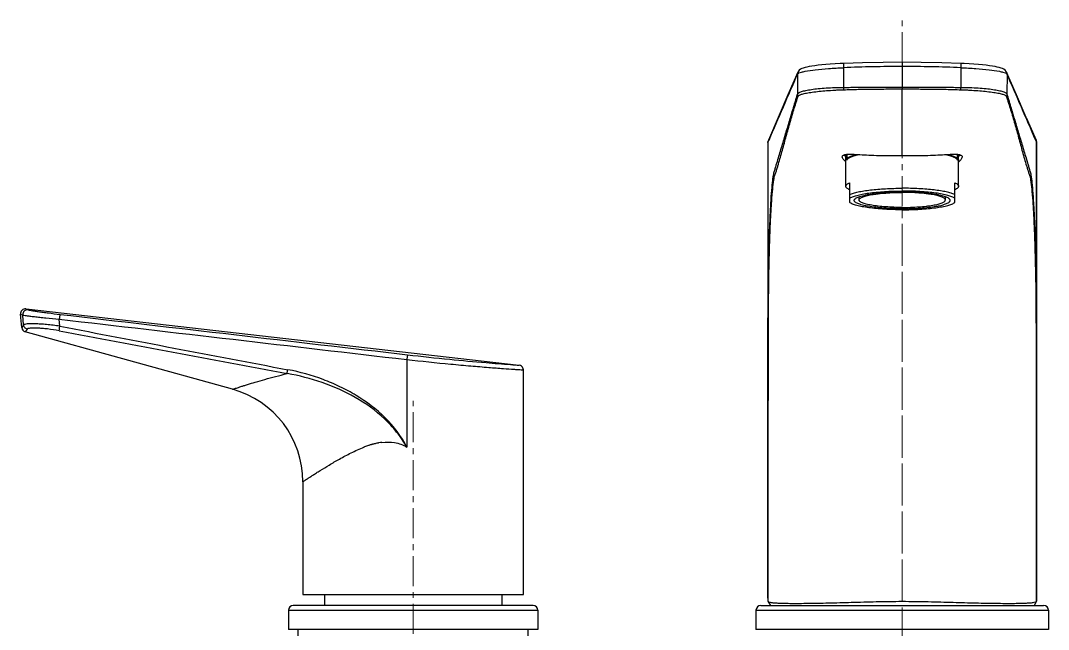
# Model space of a CAD drawing. Extents: x 0 to 1693, y 0 to 1240.
# Drawn here: x 330.3 to 544.7, y 544.9 to 671.9 of the extents above; entities that cross this region are included whole.
import ezdxf

# ---------------------------------------------------------------- set-up
doc = ezdxf.new("R2010")
doc.units = 0
doc.header["$LTSCALE"] = 10
doc.header["$MEASUREMENT"] = 0
doc.linetypes.add('CENTER', pattern=[2, 1.25, -0.25, 0.25, -0.25])
doc.linetypes.add('CENTER2', pattern=[28.575000000000003, 19.05, -3.175, 3.175, -3.175])
doc.layers.add('Cneter', color=1, linetype='CENTER2', lineweight=13)
doc.layers.add('DEF_LAYER_ASSEM_MEMBER', color=7, linetype='CONTINUOUS')

msp = doc.modelspace()

# ---------------------------------------------------------------- linework, layer by layer
at = {"layer": 'Cneter', "linetype": 'CENTER', "lineweight": 5, "ltscale": 0.5}
for p, q in [((514.1851284277791, 533.1921929651187), (514.1851284277791, 671.8904255232186)), ((514.1852783294789, 550.7269262774187), (514.1849949541793, 632.4152283426187)), ((412.1851284277791, 373.9214952907186), (412.1851284277791, 592.5609636894187))]:
    msp.add_line(p, q, dxfattribs=at)
at = {"layer": 'DEF_LAYER_ASSEM_MEMBER', "color": 7, "linetype": 'Continuous'}
for p, q in [((501.9893839909791, 662.9629628816186), (501.9892505982789, 662.9629591972187)), ((526.3808754870788, 662.9627997304186), (526.381008873379, 662.9627932042185)), ((492.407521174079, 661.1322754303186), (490.3628291373791, 656.4106278971186)), ((538.0060913977791, 656.4137172194187), (535.9624775766788, 661.1328672681186)), ((540.0629479621789, 651.6533143906186), (538.0060913977791, 656.4137172194187)), ((540.0629479621789, 651.6533143906186), (542.1050630251789, 646.9164514745186)), ((486.1980359289792, 646.7158957204186), (486.162116578879, 646.4198101228186)), ((486.162153770679, 646.4197151763186), (486.162153770679, 550.8023006204187)), ((486.2652210064791, 646.9165140643186), (486.1980359289792, 646.7158957204186)), ((542.1701652275792, 646.7241645945186), (542.1050630251789, 646.9164514745186)), ((542.2081395695791, 646.4198295195185), (542.1701652275792, 646.7241645945186)), ((542.208103084879, 550.8023006204187), (542.208103084879, 646.4197153947187)), ((502.4351284277791, 637.3231927337187), (502.4351284277791, 643.9511386935186)), ((525.9351284277791, 637.3231927337187), (525.9351284277791, 643.9560322555187)), ((503.2351284277793, 633.9206360428186), (503.2351284277793, 638.0631866548187)), ((525.1351284277789, 633.9206360428186), (525.1351284277789, 638.0631866548187)), ((505.1851284277791, 634.4672502500187), (505.1851284277791, 635.1196377163186)), ((523.1851284277791, 634.4672502500187), (523.1851284277791, 635.1196377163186)), ((331.461583593979, 611.7140260044187), (434.2983316414791, 599.9972585598186)), ((330.5461477710789, 607.8344345443186), (330.3028858629791, 610.6149308775186)), ((374.5298959492791, 594.9623444039187), (331.2751040930789, 606.9579598339186)), ((435.1851284277791, 552.1609045210187), (435.1851284277791, 599.0036867041186)), ((389.1851284277791, 575.6897353398186), (389.1851284277791, 552.1609045210187)), ((389.1851284277791, 552.1609045210187), (435.1851284277791, 552.1609045210187)), ((393.6851284277791, 552.1609045210187), (393.6851284277791, 549.8609045210186)), ((430.6851284277791, 552.1609045210187), (430.6851284277791, 549.8609045210186)), ((386.1851284277791, 548.8609045210186), (386.1851284277791, 544.8609045210186)), ((437.1851284277791, 549.8609045210186), (387.1851284277791, 549.8609045210186)), ((438.1851284277791, 548.8609045210186), (438.1851284277791, 544.8609045210186)), ((483.6851284277791, 548.8609045210186), (483.6851284277791, 544.8609045210186)), ((484.6851284277791, 549.8609045210186), (543.6851284277791, 549.8609045210186)), ((486.1636543721791, 550.7997145735186), (486.1847213608789, 550.7276349853187)), ((486.1847213608789, 550.7276349853187), (486.6851284277791, 549.8609045210186)), ((542.1854662705791, 550.7275150858186), (541.6851284277791, 549.8609045210186)), ((542.185535503379, 550.7276350005186), (542.2066016832791, 550.7997131947186)), ((544.6851284277791, 548.8609045210186), (544.6851284277791, 544.8609045210186)), ((438.1851284277791, 544.8609045210186), (386.1851284277791, 544.8609045210186)), ((388.1851284277791, 543.3609045210186), (388.1851284277791, 544.8609045210186)), ((436.1851284277791, 543.3609045210186), (436.1851284277791, 544.8609045210186)), ((544.6851284277791, 544.8609045210186), (483.6851284277791, 544.8609045210186))]:
    msp.add_line(p, q, dxfattribs=at)
at = {"layer": 'DEF_LAYER_ASSEM_MEMBER', "color": 9, "linetype": 'Continuous'}
for p, q in [((514.1851284355789, 663.1961233033187), (514.1851284277791, 657.9800440120187)), ((492.3242185791792, 660.7305817200186), (492.341849796079, 656.5253166760186)), ((492.405804071079, 661.1283381106186), (492.324220421179, 660.7305817200186)), ((501.945006126979, 662.0597951183186), (501.9643041524791, 657.9508696089185)), ((526.4252507285792, 662.0597951181186), (526.405952703079, 657.9508696207185)), ((535.9644542709789, 661.1283387539186), (536.046038276279, 660.7305817200186)), ((536.046038276279, 660.7305817200186), (536.0284070594789, 656.5253166760186)), ((486.1621538221791, 646.4190079454186), (486.185591032179, 646.5232947556186)), ((486.265221130579, 646.9165140112186), (486.185591032179, 646.5232947556186)), ((486.185591032179, 646.5232947556186), (486.3410228112789, 646.8842018587186)), ((486.185591032179, 646.5232947556186), (486.185591032179, 608.1012121090187)), ((542.0282434976789, 646.8865016769187), (542.1846658232789, 646.5232947556186)), ((542.1050630251789, 646.9164514745186), (542.1846663533788, 646.5232947556186)), ((542.1846658232789, 646.5232947556186), (542.1846658232789, 608.1012121090187)), ((542.1846658232789, 646.5232947556186), (542.2081030240788, 646.4190581578187)), ((331.410161383679, 611.7198833805187), (331.858142237679, 611.5393504241187)), ((330.3007645848791, 610.6391563287186), (330.7516523243789, 610.4591303620186)), ((330.932588845679, 608.4006526591186), (330.7516523243789, 610.4591303620186)), ((338.503611369779, 608.1280148436186), (338.3747605014792, 609.5942852582186)), ((330.932588845679, 608.4006526591186), (330.546147772679, 607.8344345414187)), ((331.688151057579, 607.5230348069186), (331.275104093779, 606.9579598332186)), ((410.861155806979, 601.1678331051187), (410.856479589979, 582.9150474881186)), ((402.8443485303792, 583.2149450635186), (402.868779665479, 583.2230889767186)), ((486.185591100179, 551.3609007689186), (486.1854733978789, 550.7263433127187)), ((542.184665747779, 551.3613384553187), (542.1847834576793, 550.7263433127187)), ((386.1851284277791, 548.8609045210186), (438.1851284277791, 548.8609045210186)), ((483.6851284277791, 548.8609045210186), (544.6851284277791, 548.8609045210186))]:
    msp.add_line(p, q, dxfattribs=at)
at = {"layer": 'DEF_LAYER_ASSEM_MEMBER', "color": 2, "linetype": 'Continuous'}
for p, q in [((502.6851284277791, 643.1571645994186), (502.6851284277791, 643.9721513386187)), ((525.6851284277791, 643.1571645994186), (525.6851284277791, 643.9705947864186))]:
    msp.add_line(p, q, dxfattribs=at)
at = {"layer": 'DEF_LAYER_ASSEM_MEMBER', "color": 7, "linetype": 'Continuous'}
for points in [[(501.989390663779, 662.9628000510186), (501.217458380579, 662.9294741438187), (500.1734825874792, 662.8720905283187), (499.190901234279, 662.8044081732187), (498.275891145579, 662.7283307865187), (497.4325502661791, 662.6456287484186), (496.6631611316791, 662.5578880510186), (495.9688537489792, 662.4665138281187), (495.349276532979, 662.3726631701186), (494.8027272882791, 662.2771553544187), (494.3260339607791, 662.1803231816186), (493.9120246004791, 662.0811156914186), (493.556894573479, 661.9782498089187), (493.253627930379, 661.8681123880186), (492.982990220979, 661.7376727787187), (492.715074060779, 661.5486761991186), (492.453578741379, 661.2254886668186), (492.407521174079, 661.1322754303186)], [(514.1851284362792, 663.1961233035186), (510.219477483779, 663.1714848932186), (505.9128967272791, 663.0888902787186), (501.9892505982789, 662.9629591972187)], [(526.3810157682792, 662.9629588332186), (522.4263416469789, 663.0896931942186), (518.1196958726791, 663.1718696447186), (514.1851284355789, 663.1961233033187)], [(535.9624762299791, 661.1328666776187), (535.9020232172788, 661.2512256209186), (535.6384631751789, 661.5632320843185), (535.3718083694789, 661.7463556131186), (535.1007261197792, 661.8746343343187), (534.7956509718788, 661.9839229612187), (534.4381383912792, 662.0863626513186), (534.0217242028789, 662.1852546303186), (533.542669776979, 662.2818172837186), (532.9940026744789, 662.3770374308186), (532.372640726579, 662.4705643566186), (531.6769519504792, 662.5615745942187), (530.9066184149792, 662.6489133167186), (530.0627850357791, 662.7311823337186), (529.1477408329793, 662.8068039249185), (528.1655630678792, 662.8740177958186), (527.1223921127789, 662.9309310360186), (526.3808754870788, 662.9627997304186)], [(490.3628291373791, 656.4106278971186), (488.305972608279, 651.6502182111186), (486.265221130579, 646.9165140112186)], [(435.1851024531791, 599.0036865855186), (435.151452121979, 599.2609195428186), (435.0187442545789, 599.5559930441186), (434.807802946779, 599.7861478426187), (434.548049676479, 599.9354971949185), (434.2984357978789, 599.9972444053186)]]:
    msp.add_lwpolyline(points, dxfattribs=at)
at = {"layer": 'DEF_LAYER_ASSEM_MEMBER', "color": 9, "linetype": 'Continuous'}
for centre, radius, start, end in [((6321.391287898879, -1866.298880409481), 6353.259069257199, 156.5622015913991, 156.6982322453964), ((514.183229242079, 340.2905643997186), 322.002047784, 89.99966206639608, 92.1781708714955), ((514.185576100479, 340.2141990587186), 322.0784131198, 87.82208742340374, 90.00007963819387), ((-5279.599952468421, -1860.499458014981), 6338.6385922316, 23.30163346849751, 23.4379552515033), ((512.7903947268792, 657.5253854778186), 10.8345582341, 177.7485000905008, 180.3165884499998), ((613.0465920494789, 657.7669307519186), 98.86169286290001, 179.876489074, 180.0683636190994), ((515.5790902456793, 657.5235436338186), 10.8353242466, 359.6930803014004, 2.260230447000908), ((2426.929933244479, 11584.05077554122), 11173.8037657686, 259.2271245279033, 259.4752475843986), ((3433.354736315279, 16682.17237607922), 16369.2701612671, 259.1017938980995, 259.2712178545078), ((409.4679733481789, 563.3963853004186), 20.8961172663, 108.4803096264934, 109.6676067355933), ((409.035370064079, 564.6864401233186), 19.5354597554, 107.8032122274053, 108.4007459686054), ((408.6914698182791, 565.7621508672187), 18.4061153863, 106.691109022402, 107.8077741558032), ((408.380768256779, 566.7947692227187), 17.3277671121, 105.8383827654028, 106.687701477995), ((408.184687067479, 567.4840970881186), 16.6110939122, 105.2775948295041, 105.8366499192055), ((407.979729136179, 568.2378969799186), 15.8299273713, 104.2691167805007, 105.280882431302), ((407.7532470156791, 569.1293934752186), 14.9101121225, 103.0895479522955, 104.2700322126969), ((407.4881536169789, 570.2819209612187), 13.7274940395, 101.032105776597, 103.1012826917007), ((407.311027285579, 571.1725297248187), 12.8194493651, 100.1720052117994, 101.0167888461967), ((407.1402432349792, 572.1575235628186), 11.8197779767, 97.15033587800099, 100.200382304207), ((410.567157372479, 560.3849909901187), 24.1019457071, 110.7206482383021, 111.0104396719944), ((410.097586749479, 561.6346141875185), 22.7670129036, 109.6674444892955, 110.728033018004)]:
    msp.add_arc(centre, radius, start, end, dxfattribs=at)
at = {"layer": 'DEF_LAYER_ASSEM_MEMBER', "color": 7, "linetype": 'Continuous'}
for centre, radius, start, end in [((525.4075458796792, 645.0997032722187), 1.5924502331, 306.762815641598, 307.2626977814024), ((331.2969614749791, 610.7263100446187), 0.9999999948999999, 83.4999999991045, 185.0000023280996), ((331.542342798479, 607.9215887858186), 0.9999999987, 184.999912666201, 254.4999588302049), ((369.185128780279, 575.6897354211186), 20.0000001081, 359.999999766999, 74.50000091079228), ((387.1851284277791, 548.8609045210186), 1, 90, 180), ((437.1851284277791, 548.8609045210186), 1, 0, 90), ((484.6851284277791, 548.8609045210186), 1, 90, 180), ((543.6851284277791, 548.8609045210186), 1, 0, 90)]:
    msp.add_arc(centre, radius, start, end, dxfattribs=at)
at = {"layer": 'DEF_LAYER_ASSEM_MEMBER', "color": 9, "linetype": 'Continuous'}
for points, start_tangent, end_tangent in [([(501.9892533117791, 662.9628884280187), (501.975414961179, 662.9454332788187), (501.9633188703792, 662.8949068268187), (501.9534140383789, 662.8129038803186), (501.946006428379, 662.7024076423186), (501.9395788609791, 662.4110384786186), (501.9449003016789, 662.0599570384186)], (-0.9987080091818417, -0.05081645792499553), (0.03030757767463425, -0.9995406198526882)), ([(526.3810061574791, 662.9627226488186), (526.394832082879, 662.9449984435187), (526.4069147359792, 662.8942871523186), (526.4168064014789, 662.8121875255187), (526.4242019894791, 662.7016782465187), (526.430611522479, 662.4104990661186), (526.4252816322792, 662.0597937720186)], (0.9974072369902628, -0.071963904837425), (-0.03035343206140567, -0.9995392284258251)), ([(492.3242185791792, 660.7305817200186), (492.3489605088789, 660.7703411633186), (492.514172293879, 660.8929961291187)], (0.3982952750742818, 0.9172572560920422), (0.881551158496333, 0.4720885033060783)), ([(492.514172293879, 660.8929961291187), (492.5448756929791, 660.9088852370186), (492.6499794079791, 660.9568692583186)], (0.8815511583411727, 0.4720885035958159), (0.9220443370345757, 0.3870842809291922)), ([(492.6499794079791, 660.9568692583186), (493.1754395940791, 661.1290959101186), (493.930056686379, 661.3013682995186), (496.0498749468791, 661.6255511051186), (498.808665586979, 661.8894411816186), (501.945006126979, 662.0597951183186)], (0.9220443370199449, 0.3870842809640433), (0.9993601511882237, 0.03576713878759034)), ([(526.4252507285792, 662.0597951181186), (529.5639855857789, 661.8892639004187), (532.3243622618788, 661.6250685760185), (534.444367826879, 661.3005444950186), (535.198434303979, 661.1281206322186), (535.7228878478791, 660.9557713372186)], (0.9993601365184555, -0.03576754866935057), (0.9215375838346674, -0.3882891726280345)), ([(535.7228878478791, 660.9557713372186), (535.852169747579, 660.8950830016187)], (0.9215375838498345, -0.3882891725920376), (0.8833335834199075, -0.4687448990682945)), ([(535.852169747579, 660.8950830016187), (535.8816573796789, 660.8788605276186), (535.9563637636788, 660.8306003144187)], (0.8833335834651744, -0.4687448989829905), (0.8019783398406151, -0.5973531136827622)), ([(535.9563637636788, 660.8306003144187), (535.987590763179, 660.8052606450186), (536.046038276279, 660.7305817200186)], (0.8019783397025827, -0.597353113868078), (0.3982941026457097, -0.9172577651879809)), ([(486.185591032179, 608.1012121090187), (486.280296017879, 617.9374582798187), (486.372168421479, 622.5177114467185), (486.491100151479, 626.7475185181186), (486.634828056679, 630.5371981931186), (486.8005374243789, 633.8052293227187), (486.9845531956789, 636.4913838001187), (487.183184257279, 638.5377936633187), (487.286751946679, 639.3049597205186), (487.392390845979, 639.9000768347187), (487.499498916379, 640.3313578252187), (487.6070851948789, 640.6947089241187), (487.8222373530789, 641.4247099280187), (488.037407234279, 642.1518876634186), (488.467855002679, 643.5888613286186), (488.898326420079, 645.0220049238186), (489.759302136679, 647.8829460777187), (490.620267504579, 650.7455694988187), (491.0507115034791, 652.1831580133187), (491.481116314879, 653.6270757798186), (491.6963066178791, 654.3509831350186), (491.9115042422791, 655.0737126703186), (492.0190869208791, 655.4376635944186), (492.1266345600791, 655.8071680701187), (492.2341804546791, 656.1769282128187), (492.341849796079, 656.5253166760186)], (0.003122156923161948, 0.9999951260561959), (0.2236209694124593, 0.9746761831700989)), ([(486.2780349109789, 608.0732549839186), (486.3685559136791, 617.8740708209186), (486.463499264979, 622.4300621705186), (486.588491907879, 626.6279597177187), (486.741431958879, 630.3755420637186), (486.9198851755791, 633.5896056584186), (487.1204929387791, 636.2088441498187), (487.3404008169791, 638.1732814274186), (487.456665692079, 638.8941001645186), (487.576635748879, 639.4396609625187), (487.8154666077789, 640.1748227357186), (488.0449046832791, 640.8830685742187), (488.2676251331791, 641.5964796189187), (488.6933501949791, 643.0321802016186), (489.101203754579, 644.4883499143186), (489.901832357079, 647.4275156674187), (490.717464717879, 650.3622137614186), (491.1374272885791, 651.8150762519186), (491.566992217379, 653.2526190562187), (492.0079118283791, 654.6677559117186), (492.233126977279, 655.3765989191186), (492.346759592079, 655.7322738882186), (492.403743444879, 655.8949505646186), (492.4645249219791, 656.0602285381186)], (0.001561903945271432, 0.9999987802272889), (0.2955648453044415, 0.9553226796324694)), ([(492.341849796079, 656.5253166760186), (492.592438956279, 656.8136496162186), (492.8435826357791, 656.9464663933186), (493.176166539879, 657.0735524212187), (494.074333584279, 657.3083403777187), (495.2578853413791, 657.5164765969187), (496.6883588633791, 657.6931170015187), (498.319292919879, 657.8263256367186), (500.097304002179, 657.9163876304186), (501.0234469643792, 657.9459982267185), (501.9643041524791, 657.9508696089185)], (0.2339015697213662, 0.9722602818596886), (0.9996560675757926, -0.02622492247657398)), ([(492.3418503991791, 656.5253166760186), (492.4645269035791, 656.0602295897186)], (0.008063422063292013, -0.9999674900838674), (0.4846230178283605, -0.874723116529415)), ([(492.4645249219791, 656.0602285381186), (492.556961341679, 656.1932433704187), (492.7328517268791, 656.3156423724186), (493.3246993942789, 656.5462660397186), (494.219978702979, 656.7578256323186), (495.389456308179, 656.9505007484187), (498.3923758373789, 657.2631427240186), (500.1301355444789, 657.3812304985186), (501.035142757979, 657.4344803870185), (501.9559975639791, 657.4655005852187)], (0.2956437828870636, 0.9552982537617386), (0.9999967330441178, -0.002556149661385032)), ([(501.9559975639791, 657.4655005852187), (503.4808676004791, 657.5079620675186), (505.007633972079, 657.5424648311187), (506.5356754476788, 657.5579297982185), (508.0645898710791, 657.5755851697186), (509.5942238860789, 657.5958343843186), (511.124410010279, 657.6171845026187), (511.8896589683791, 657.6278505527187), (512.6549817195792, 657.6385034898187), (513.0376605119791, 657.6440285970186), (513.4203396096791, 657.6501654701186), (513.6116677801792, 657.6537737074186), (513.802970542079, 657.6582362098186), (513.8985984329788, 657.6608770188186), (513.9943847823788, 657.6653915594186), (514.0897621621789, 657.6581057202186), (514.184820357179, 657.6490271646186)], (0.9999976362111077, -0.002174298093008337), (0.9970109114590338, 0.07726087257873111)), ([(501.9641652239789, 657.9510316723187), (503.4889670937791, 657.9644521985185), (505.0148249428789, 657.9820960411187), (506.5417066896789, 657.9793493520185), (508.0694141507793, 657.9778187776187), (511.1266509244788, 657.9808013684187), (514.1851284277791, 657.9800440120187)], (0.9995691640037996, -0.02935108810155685), (0.9999977770263834, 0.002108540322543728)), ([(514.184820445379, 657.6490240852187), (514.2798967980789, 657.6585327358187), (514.3752676182789, 657.6650752723186), (514.4710692237791, 657.6609207198187), (514.566689984079, 657.6583434422187), (514.758008972779, 657.6537867623186), (514.9493462471792, 657.6501739160186), (515.332045100979, 657.6440368538185), (515.714743619079, 657.6385109854186), (516.480105842179, 657.6278573800187), (517.2453942818788, 657.6171908356187), (518.7756593402792, 657.5958394971186), (520.3053721738788, 657.5755896929186), (521.8343649012791, 657.5579227030187), (523.362480838879, 657.5424497664186), (524.8893544907792, 657.5082452845186), (526.4142592915791, 657.4655005852187)], (0.998698581715521, -0.05100140075926394), (0.9999971129868146, 0.002402918649489066)), ([(514.185126790579, 643.7268463669186), (514.185127870579, 645.8570456053186), (514.184820357179, 657.6490271646186)], (5.706541319313034e-06, 0.9999999999837178), (-0.001806121027886741, 0.9999983689620862)), ([(514.1851284277791, 657.9800440123187), (517.2436098858789, 657.9808013638186), (520.3008524150791, 657.9778196576186), (521.8285622397789, 657.9793424005186), (523.3554423165788, 657.9820804199186), (524.8813311290792, 657.9648883739186), (526.406091631779, 657.9510317390186)], (0.9999990209450283, -0.001399324474412632), (0.9995603431978443, 0.02964996300516917)), ([(526.405952703079, 657.9508696207185), (527.346799675579, 657.9459929993186), (528.2729319597788, 657.9163785007186), (530.0509210300788, 657.8263254822186), (531.6818551032793, 657.6931253094186), (533.112367260479, 657.5164896094186), (534.295950257479, 657.3083212518186), (535.1941104779789, 657.0735455984186), (535.526686406879, 656.9464622424186), (535.7778237287789, 656.8136454627187), (536.0284070594789, 656.5253166760186)], (0.9996560840154295, 0.02622429581393187), (0.2338942135629744, -0.9722620515384512)), ([(526.4142592915791, 657.4655005852187), (527.335102354979, 657.4344719601186), (528.240100704179, 657.3812415767186), (529.9778396632792, 657.2631438598187), (532.980793724279, 656.9505181957186), (534.1502971289792, 656.7578113763186), (535.0455763844789, 656.5462597343186), (535.6374101971792, 656.3156387980187), (535.8132966183789, 656.1932473865186), (535.9057319335789, 656.0602285381186)], (0.9999967230228856, 0.002560067087063845), (0.2956294595404907, -0.9553026864045749)), ([(536.0284070594789, 656.5253166760186), (535.9057308040792, 656.0602291375186)], (-0.008061696027039872, -0.9999675040005889), (-0.484623263155, -0.8747229806110045)), ([(535.9057319335789, 656.0602285381186), (535.9665139802792, 655.8949470606186), (536.0234975087792, 655.7322725482186), (536.1371305356788, 655.3765972519186), (536.3623463820791, 654.6677513936186), (536.8032665224791, 653.2526098925186), (537.2328334999793, 651.8150623574186), (537.6527974132791, 650.3621953412187), (538.4684318938789, 647.4274875609187), (539.269063069079, 644.4883128494187), (539.6769170715788, 643.0321412759187), (540.1026457020789, 641.5964346005187), (540.3253667309791, 640.8830201433186), (540.554806881079, 640.1747806064186), (540.7936340267788, 639.4395983476186), (540.9136088807791, 638.8940068333186), (541.0298735677788, 638.1731607002187), (541.249778497679, 636.2086812205187), (541.4503838981791, 633.5894153482186), (541.6288333604789, 630.3753564372187), (541.7817718627789, 626.6277987617186), (541.9067580613792, 622.4300353862186), (542.0016999963791, 617.8741639638185), (542.0922219444792, 608.0732549839186)], (0.2955638913460105, -0.9553229747747113), (0.00156130348102554, -0.9999987811649773)), ([(536.0284070594789, 656.5253166760186), (536.1360767464789, 656.1769267108186), (536.2436229830791, 655.8071662752186), (536.351170955279, 655.4376601088186), (536.4587539700792, 655.0737080388186), (536.673952267779, 654.3509762852186), (536.8891432410792, 653.6270662355187), (537.319549400379, 652.1831442643186), (537.7499947470792, 650.7455515270185), (538.6109628093791, 647.8829194237187), (539.4719412171789, 645.0219690436186), (539.9024139986791, 643.5888238504186), (540.332863092679, 642.1518422827187), (540.548033628279, 641.4246592815186), (540.7631864873792, 640.6946604006187), (540.8707730942792, 640.3313071544187), (540.977881232679, 639.8999897715187), (541.0835202244789, 639.3048603799186), (541.1870874596789, 638.5376685201186), (541.3857169868788, 636.4912176849186), (541.569730693579, 633.8050380573186), (541.7354377051788, 630.5370117203186), (541.8791622513791, 626.7473604283186), (541.9980890304792, 622.5176887424186), (542.0899593047789, 617.9375505924186), (542.1846658232789, 608.1012121090187)], (0.2236202863966163, -0.9746763398748814), (0.003122097636297609, -0.999995126241298)), ([(331.858142119579, 611.5393493871186), (331.4233002094791, 611.4912449051187), (331.0505284797791, 611.2612151242186), (330.811253157879, 610.8937088993187), (330.751691806279, 610.4591338161187)], (-0.9937856718682567, 0.1113105493174736), (0.08422856173317056, -0.9964464608740209)), ([(331.858142237679, 611.5393504241187), (332.0744354642791, 611.4844805787186), (332.514908739779, 611.4026154739186), (333.162773031079, 611.2972827221186), (333.994761981279, 611.1728966269186), (334.9824944692791, 611.0344435008186), (336.093808024079, 610.8871829087186), (338.545455826579, 610.5872259180187)], (0.9277818201089776, -0.373123162340899), (0.9933377045581686, -0.1152397704922595)), ([(330.7516523243789, 610.4591303620186), (330.9972518437789, 610.4079575469186), (331.4979678726791, 610.3325405603186), (332.235240141679, 610.2361166038186), (333.182977262579, 610.1227446431186), (334.3090798404792, 609.9970262600186), (335.5768578291791, 609.8638207660185), (338.3747605014792, 609.5942852582186)], (0.9480923354320544, -0.3179951626911846), (0.9958948438437394, -0.09051773309939919)), ([(338.545455826579, 610.5872259180187), (338.5317189997791, 610.5632721744187), (338.5142684137791, 610.5035245110187), (338.4937884002791, 610.4099934287186), (338.471057611479, 610.2864130557186), (338.422163615779, 609.9677476886186), (338.3747605014792, 609.5942852582186)], (-0.9035207214753258, -0.4285444036091322), (-0.1148556114662946, -0.9933821965964076)), ([(338.3747605014792, 609.5942852582186), (410.861155806979, 601.1678331051187)], (0.9933385593549948, -0.1152324021208609), (0.9932830479313048, -0.1157099247787216)), ([(338.545455826579, 610.5872259180187), (411.031813339479, 602.1604420576186)], (0.9933380876671175, -0.1152364681419653), (0.9932824628106957, -0.1157149474904564)), ([(338.503611369779, 608.1280148436186), (335.7190800695789, 608.4726365503186), (334.450594878479, 608.5676269758187), (333.324261201079, 608.6159279441187), (332.379879469579, 608.6212706392187), (331.650934808179, 608.5863503585185), (331.163030749879, 608.5126298579187), (331.0150092904792, 608.4613669370185), (330.932588845679, 608.4006526591186)], (-0.9877025114118924, 0.1563449677816352), (-0.6024247714228478, -0.7981756666148937)), ([(331.6881507264791, 607.5230334638186), (331.1706767207791, 607.8425338592185), (330.9325893716791, 608.4006527051187)], (-0.9698046428455182, 0.2438830759099062), (-0.0944073007783546, 0.9955336566684954)), ([(338.364248303079, 607.1758115275186), (335.912435032679, 607.5462657861186), (334.796106994379, 607.6528767166187), (333.804895836879, 607.7117939572186), (332.9729249058792, 607.7265359152186), (332.3290260099791, 607.6994549144187), (331.8957217866791, 607.6315813129186), (331.763132923179, 607.5823618381186), (331.688151057579, 607.5230348069186)], (-0.9823130623026112, 0.1872459549086882), (-0.5808767888491043, -0.813991496378404)), ([(338.3642469730789, 607.1758050962187), (338.371778747279, 607.3054987042186), (338.3998662355789, 607.5244595121186), (338.503614521979, 608.1280148415186)], (-0.04040188198820403, 0.9991835106384669), (0.1885908437495116, 0.9820557487504705)), ([(486.185591100179, 551.3609007689186), (486.1824219717791, 579.7320922258186), (486.1814743030791, 593.9177213785185), (486.1813370956791, 601.0105443570186), (486.185591032179, 608.1012121090187)], (-0.0001629603052831037, 0.9999999867219694), (0.003284023772850633, 0.9999946075793906)), ([(486.1855910329791, 608.1012121090187), (486.213142314479, 608.0869594329185), (486.2780220590789, 608.0732545910187)], (0.5059093659603648, -0.8625866411170426), (0.9874403824618172, -0.1579920601918352)), ([(486.185591104779, 551.3609086165186), (486.2400169459791, 579.7175146985186), (486.2645833094789, 593.8962266580186), (486.2734701999791, 600.9855990156186), (486.2780349109789, 608.0732549839186)], (0.0005288647308687748, 0.9999998601510386), (0.001702095222197477, 0.9999985514348783)), ([(542.0922219444792, 608.0732549839186), (542.0967872820793, 600.9856029478186), (542.1056729008792, 593.8962303185186), (542.1302399254791, 579.7175181090186), (542.1846657491792, 551.3609115320186)], (0.001700196122675213, -0.9999985546655278), (0.0005288858645438266, -0.9999998601398615)), ([(542.1846665214789, 608.1012121090187), (542.1571119188789, 608.0869605257186), (542.0922294829788, 608.0732547512187)], (-0.5061010446479249, -0.8624741924291295), (-0.987435688796442, -0.1580213925109391)), ([(542.1846658232789, 608.1012121090187), (542.1889197689788, 601.0106031035186), (542.1887824766791, 593.9178341231186), (542.1878349068788, 579.7323132809187), (542.184665747779, 551.3613384553187)], (0.003283509863934321, -0.9999946092669568), (-0.0001629393575015993, -0.9999999867253828)), ([(410.861155806979, 601.1678331051187), (420.0356665041791, 600.2232870041187), (424.239442438879, 599.8424142528186), (427.950396860979, 599.5333004894187), (431.012826575879, 599.2973389103186), (433.297569746479, 599.1325606457186), (434.1167876267791, 599.0758228184186), (434.7081886919791, 599.0356273662187), (435.1851284277791, 599.0036867041186)], (0.9938487867442555, -0.1107456052715938), (0.9994427827634216, -0.03337849580356005)), ([(411.031813835679, 602.1604464124187), (411.0179792872791, 602.1351440365186), (411.0004755778791, 602.0744894092186), (410.979982494679, 601.9805154922186), (410.957270460179, 601.8569284081186), (410.9084698816791, 601.5393433901186), (410.861157424979, 601.1678331051187)], (-0.8568674762611008, -0.5155367379013177), (-0.1153314627525179, -0.9933270628042733)), ([(411.031813339479, 602.1604420576186), (419.812756295179, 601.2154759989187), (427.3845404223789, 600.5258218615186), (432.495451565379, 600.1257884418186), (434.2983316414791, 599.9972585598186)], (0.9932822159254244, -0.1157170667027067), (0.9980719799294921, -0.06206708370483893)), ([(374.5298959492791, 594.9623444039187), (374.5422199851791, 594.9664825002187), (374.5791183939791, 594.9788621913185), (374.6404832444791, 594.9994184916186), (374.726203799579, 595.0280700586186), (374.970231279279, 595.1092568808186), (375.3101888473791, 595.2214499057186), (375.7449322532791, 595.3633944642186), (376.273097931979, 595.5335258285186), (376.8929060527789, 595.7299709326187), (377.6013474667791, 595.9507636357187), (379.2634040541791, 596.4569105476187), (381.2270918134791, 597.0266659003187), (383.4583777952789, 597.6298665227187), (385.919746639079, 598.2341006609187)], (0.7099734780606081, 0.7042284149695491), (0.9742086736700182, 0.2256489755042202)), ([(385.9197459498791, 598.2341007444186), (385.938909257979, 598.3911697567187), (386.0481161459791, 599.0468099705187)], (0.1022115420796319, 0.994762685601799), (0.1856908044478328, 0.9826082256644897)), ([(410.8564429117791, 582.9151137852186), (410.3712751279791, 583.7263205518186), (409.8558673670791, 584.5186191705186), (408.738236496979, 586.0424031245186), (407.507486739479, 587.4759009452187), (406.1760260603792, 588.8158818530187), (400.0873367673789, 593.2568977168187), (393.2160129647791, 596.3544774155187), (385.9197478867791, 598.2341016247186)], (-0.4800081968523541, 0.8772640029971318), (-0.9856103113512299, 0.1690334705262)), ([(410.856479589979, 582.9150474881186), (400.278740585579, 593.6912946655186), (396.9157200911791, 595.5028412472186), (393.3992994449791, 596.9945871960185), (386.0481161459791, 599.0468099705187)], (-0.4488773161812853, 0.8935933946812088), (-0.9824938787643688, 0.1862948689324162)), ([(405.6689974207791, 583.8853787449186), (408.319165061079, 583.8442921919186), (410.856479630979, 582.9151002758186)], (0.9922911841786707, 0.1239282284279556), (0.8674369817294693, -0.4975470658420854)), ([(389.1851284277791, 575.6897353398186), (389.2002381046791, 575.6998247889186), (389.2455122858792, 575.7299345555186), (389.3207887018791, 575.7797938589185), (389.425802194879, 575.8490859925187), (389.723501566079, 576.0445005595186), (390.134676805179, 576.3128816642186), (390.6542123392792, 576.6503673880186), (391.276132241479, 577.0523214398186), (391.994122178779, 577.5121140083186), (392.801860065779, 578.0224818528186), (394.662763793179, 579.1650156940186), (396.8175209171791, 580.4156447823186), (399.2398537400791, 581.6950637787186), (401.925692801879, 582.8845215839186)], (0.9449724320808088, 0.3271499695969436), (0.9335184281111372, 0.358529419123329))]:
    msp.add_spline(points, degree=3, dxfattribs=dict(at, start_tangent=start_tangent, end_tangent=end_tangent))
at = {"layer": 'DEF_LAYER_ASSEM_MEMBER', "color": 7, "linetype": 'Continuous'}
for points, start_tangent, end_tangent in [([(502.3988008174792, 642.4221614726187), (501.8655575847788, 642.9942690574186), (501.6851286213791, 643.4576974358187)], (-0.7557323745525434, 0.654880583047913), (7.852580355511576e-05, 0.9999999969168492)), ([(501.6851286213791, 643.4576974358187), (501.7462294901788, 643.6622116618187), (501.9284106349792, 643.8162343671186), (502.229206994979, 643.9209098322186), (502.6443378210788, 643.9810725325186), (503.1688130222792, 644.0030846524186), (503.7969626895792, 643.9948053618186), (504.522857100379, 643.9645278358187), (505.3403374063791, 643.9209123921187), (507.2228109912789, 643.8247145380187), (509.3787214988788, 643.7325796982186), (511.7321527073791, 643.7127956329186), (514.1851284277791, 643.7268463687187)], (7.852583183297445e-05, 0.9999999969168469), (0.9999999999769172, -6.794528843202667e-06)), ([(502.0067426571791, 643.8261169100186), (502.0833425854789, 643.7718236239186), (502.3610882346793, 643.6112486471186)], (0.7997673718787679, -0.600310045624866), (0.8921429020703868, -0.4517532980349211)), ([(502.4351284277791, 642.7396353753186), (502.5547264856791, 643.0300097450186), (502.9110859877792, 643.3144729300186), (503.4969524823791, 643.5872340801186), (504.300399416979, 643.8427405648187), (504.7397958540791, 643.9532846717186)], (0, 1), (0.9735521149304261, 0.2284650509694962)), ([(514.1851284277791, 643.7268463687187), (516.637856272579, 643.7127984973187), (518.9910635370788, 643.7325643158186), (521.1468119990791, 643.8246492489186), (523.0292037424792, 643.9208148968187), (523.8466614283789, 643.9645149610186), (524.5725666269791, 643.9948023879186), (525.200761115379, 644.0030798327186), (525.7253083288788, 643.9811200984186), (526.1405462291791, 643.9210318869186), (526.441476641779, 643.8164160828186), (526.6238342334791, 643.6624989298186), (526.6851276334792, 643.4580836960185)], (0.9999999999771751, 6.756474897542381e-06), (0.001172483445764351, -0.9999993126410485)), ([(523.630908957779, 643.9531795420186), (524.0698574384792, 643.8427405648187), (524.873304373179, 643.5872340801186), (525.459170867679, 643.3144729300186), (525.8155303698791, 643.0300097450186), (525.9351284277791, 642.7396353753186)], (0.9735453077777974, -0.2284940561674066), (0, -1)), ([(526.6851276334792, 643.4580836960185), (526.5065826587788, 642.9970244193187), (525.9782129497789, 642.4280293183186)], (0.001172483448498485, -0.9999993126410454), (-0.7545295128318208, -0.6562661154331949)), ([(526.3606334052793, 643.8239596015187), (526.284515023679, 643.7702158080186), (526.0091686208789, 643.6112486471186)], (-0.8011059086592046, -0.5985226170424223), (-0.8921429020669653, -0.451753298041678)), ([(502.4351284277791, 637.3231927337187), (502.4477789153789, 637.4178179714186), (502.485677274979, 637.5122379198186), (502.548743138479, 637.6062473760186), (502.6368532872789, 637.6996463350185), (502.8874301915789, 637.8838438295186), (503.2351284277793, 638.0631866548187)], (0, 1), (0.9132166615406225, 0.4074743293565866)), ([(503.2351284277793, 636.5831988126187), (502.8874301915789, 636.7625416379186), (502.6368532872789, 636.9467391324185), (502.548743138479, 637.0401380914186), (502.485677274979, 637.1341475476186), (502.4477789153789, 637.2285674960186), (502.4351284277791, 637.3231927337187)], (-0.9132166615406225, 0.4074743293565866), (0, 1)), ([(503.2351284277793, 635.6011672723187), (503.9946585211792, 635.8769309318186), (504.9829141925793, 636.1298958645186), (506.1777139967789, 636.3543842605186), (507.5522405958791, 636.5453574671186), (509.0756426752791, 636.6985290818186), (510.713727403579, 636.8104611604186), (514.1851284277791, 636.9015394387186)], (0.9132166615410826, 0.4074743293555558), (1, 0)), ([(525.1351284277789, 635.6011672723187), (524.375598334279, 635.8769309318186), (523.3873426628788, 636.1298958645186), (522.1925428586792, 636.3543842605186), (520.8180162596791, 636.5453574671186), (519.294614180179, 636.6985290818186), (517.6565294518791, 636.8104611604186), (514.1851284277791, 636.9015394387186)], (-0.9132166615410826, 0.4074743293555558), (-1, 0)), ([(525.1351284277789, 638.0631866548187), (525.4828266638792, 637.8838438295186), (525.7334035681788, 637.6996463350185), (525.8215137170791, 637.6062473760186), (525.8845795804791, 637.5122379198186), (525.9224779400793, 637.4178179714186), (525.9351284277791, 637.3231927337187)], (0.9132166615406225, -0.4074743293565866), (0, -1)), ([(525.9351284277791, 637.3231927337187), (525.9224779400793, 637.2285674960186), (525.8845795804791, 637.1341475476186), (525.8215137170791, 637.0401380914186), (525.7334035681788, 636.9467391324185), (525.4828266638792, 636.7625416379186), (525.1351284277789, 636.5831988126187)], (0, -1), (-0.9132166615406225, -0.4074743293565866)), ([(503.2351284277793, 634.8169029065186), (503.4891873190791, 634.9742557906186), (503.8182654263792, 635.1274878546186), (504.219927693779, 635.2753604925186), (504.691293191479, 635.4168566013186), (505.8297990644792, 635.6769174676186), (507.2019467666792, 635.9003983170186), (508.7693666436789, 636.0810499074187), (510.4882286043789, 636.2138206407186), (514.1851284277791, 636.3223114734187)], (0.8050735792729228, 0.5931749589764261), (1, 0)), ([(504.1851284277791, 634.3687694747186), (504.197179040279, 634.4539745334187), (504.2332832384791, 634.5389744518186), (504.2933658717789, 634.6235641675187), (504.3772804537789, 634.7075401221186), (504.6157302143788, 634.8728432419186), (504.9463359162792, 635.0332920393187), (505.365916013579, 635.1873412795186), (505.8704332794791, 635.3335069797185), (506.4550271826793, 635.4703814242187), (507.1140645984792, 635.5966468302187), (508.629426708379, 635.8126011353186), (510.3582933354792, 635.9730689580186), (512.2342010345792, 636.0718844022186), (514.1851284277791, 636.1052512513186)], (0, 1), (1, 0)), ([(505.1851299521791, 634.4672502500187), (505.1959693698791, 634.5439348573186), (505.2284673021791, 634.6204347099185), (505.2825401852788, 634.6965655504187), (505.3580620157791, 634.7721439285186), (505.572666100079, 634.9209168680186), (505.8702129167791, 635.0653207615187), (506.2478370725789, 635.2039649083187), (506.7019019768791, 635.3355140661185), (507.228034651579, 635.4587013378186), (507.8211679736792, 635.5723403752187), (508.4755896278789, 635.6753367884187), (509.184997152779, 635.7666986818186), (510.740978313479, 635.9111200118186), (512.4293182357792, 636.0000543446185), (514.1851284277791, 636.0300838490186)], (0, 1), (1, 0)), ([(525.1351284277789, 634.8169029065186), (524.8810695364791, 634.9742557906186), (524.551991429179, 635.1274878546186), (524.1503291617792, 635.2753604925186), (523.6789636639792, 635.4168566013186), (522.540457790979, 635.6769174676186), (521.168310088879, 635.9003983170186), (519.6008902118792, 636.0810499074187), (517.8820282510792, 636.2138206407186), (514.1851284277791, 636.3223114734187)], (-0.8050735792729228, 0.5931749589764261), (-1, 0)), ([(524.1851284277791, 634.3687694747186), (524.1730778152792, 634.4539745334187), (524.1369736170791, 634.5389744518186), (524.0768909836788, 634.6235641675187), (523.9929764016788, 634.7075401221186), (523.7545266410789, 634.8728432419186), (523.423920939179, 635.0332920393187), (523.0043408419788, 635.1873412795186), (522.499823575979, 635.3335069797185), (521.9152296728789, 635.4703814242187), (521.256192257079, 635.5966468302187), (519.7408301470791, 635.8126011353186), (518.011963519979, 635.9730689580186), (516.1360558208789, 636.0718844022186), (514.1851284277791, 636.1052512513186)], (0, 1), (-1, 0)), ([(523.1851269032791, 634.4672502500187), (523.1742874856791, 634.5439348573186), (523.1417895532791, 634.6204347099185), (523.087716670279, 634.6965655504187), (523.0121948397791, 634.7721439285186), (522.7975907554792, 634.9209168680186), (522.500043938679, 635.0653207615187), (522.1224197828792, 635.2039649083187), (521.6683548786791, 635.3355140661185), (521.1422222038791, 635.4587013378186), (520.549088881779, 635.5723403752187), (519.8946672276788, 635.6753367884187), (519.1852597026791, 635.7666986818186), (517.6292785419791, 635.9111200118186), (515.940938619679, 636.0000543446185), (514.1851284277791, 636.0300838490186)], (0, 1), (-1, 0)), ([(514.1851284277791, 632.4152274759186), (510.4882286043789, 632.5237183086186), (508.7693666436789, 632.6564890419186), (507.2019467666792, 632.8371406323187), (505.8297990644792, 633.0606214817186), (504.691293191479, 633.3206823480186), (504.219927693779, 633.4621784568186), (503.8182654263792, 633.6100510947186), (503.4891873190791, 633.7632831587187), (503.2351284277793, 633.9206360428186)], (-1, 0), (-0.8050735792729228, 0.5931749589764261)), ([(514.1851284277791, 632.6322876980187), (512.2342010345792, 632.6656545472187), (510.3582933354792, 632.7644699913186), (508.629426708379, 632.9249378140187), (507.1140645984792, 633.1408921191187), (506.4550271826793, 633.2671575252186), (505.8704332794791, 633.4040319696186), (505.365916013579, 633.5501976698187), (504.9463359162792, 633.7042469100186), (504.6157302143788, 633.8646957074186), (504.3772804537789, 634.0299988272186), (504.2933658717789, 634.1139747818186), (504.2332832384791, 634.1985644975186), (504.197179040279, 634.2835644159186), (504.1851284277791, 634.3687694747186)], (-1, 0), (0, 1)), ([(514.1851284277791, 632.9044166510187), (512.4293182357792, 632.9344461553186), (510.740978313479, 633.0233804881186), (509.184997152779, 633.1678018181186), (508.4755896278789, 633.2591637115186), (507.8211679736792, 633.3621601248187), (507.228034651579, 633.4757991621186), (506.7019019768791, 633.5989864338186), (506.2478370725789, 633.7305355916187), (505.8702129167791, 633.8691797384187), (505.572666100079, 634.0135836319187), (505.3580620157791, 634.1623565714186), (505.2825401852788, 634.2379349495186), (505.2284673021791, 634.3140657900186), (505.1959693698791, 634.3905656426186), (505.1851299521791, 634.4672502500187)], (-1, 0), (0, 1)), ([(514.1851284277791, 632.9044166510187), (515.940938619679, 632.9344461553186), (517.6292785419791, 633.0233804881186), (519.1852597026791, 633.1678018181186), (519.8946672276788, 633.2591637115186), (520.549088881779, 633.3621601248187), (521.1422222038791, 633.4757991621186), (521.6683548786791, 633.5989864338186), (522.1224197828792, 633.7305355916187), (522.500043938679, 633.8691797384187), (522.7975907554792, 634.0135836319187), (523.0121948397791, 634.1623565714186), (523.087716670279, 634.2379349495186), (523.1417895532791, 634.3140657900186), (523.1742874856791, 634.3905656426186), (523.1851269032791, 634.4672502500187)], (1, 0), (0, 1)), ([(514.1851284277791, 632.6322876980187), (516.1360558208789, 632.6656545472187), (518.011963519979, 632.7644699913186), (519.7408301470791, 632.9249378140187), (521.256192257079, 633.1408921191187), (521.9152296728789, 633.2671575252186), (522.499823575979, 633.4040319696186), (523.0043408419788, 633.5501976698187), (523.423920939179, 633.7042469100186), (523.7545266410789, 633.8646957074186), (523.9929764016788, 634.0299988272186), (524.0768909836788, 634.1139747818186), (524.1369736170791, 634.1985644975186), (524.1730778152792, 634.2835644159186), (524.1851284277791, 634.3687694747186)], (1, 0), (0, 1)), ([(514.1851284277791, 632.4152274759186), (517.8820282510792, 632.5237183086186), (519.6008902118792, 632.6564890419186), (521.168310088879, 632.8371406323187), (522.540457790979, 633.0606214817186), (523.6789636639792, 633.3206823480186), (524.1503291617792, 633.4621784568186), (524.551991429179, 633.6100510947186), (524.8810695364791, 633.7632831587187), (525.1351284277789, 633.9206360428186)], (1, 0), (0.8050735792729228, 0.5931749589764261)), ([(486.1854733978789, 550.7263433127187), (486.3983046402791, 550.5912828790186), (486.8574993534789, 550.4885386366186), (487.5630569267792, 550.4133137741187), (488.512642250879, 550.3592924537186), (489.700442051379, 550.3226798869186), (491.1156953107791, 550.3039762451186), (492.745848519879, 550.3029019799186), (494.576800148679, 550.3182390180186), (498.7724396254789, 550.3985660117187), (503.5545481553791, 550.5292941377186), (508.7567000742793, 550.6598335757186), (514.1851284277791, 550.7269262731186)], (0.5077128845183858, -0.8615263355777467), (0.9999999999997483, 7.095363832738343e-07)), ([(514.1851284277791, 550.7269262731186), (519.6135871940792, 550.6598298990186), (524.8157451957791, 550.5292990238186), (529.597845313679, 550.3985632843187), (533.7934747299792, 550.3182370683187), (535.6244233997791, 550.3028998456186), (537.2545738251792, 550.3039775645186), (538.6698233870788, 550.3226801395185), (539.8576187222789, 550.3592911655187), (540.8072030632793, 550.4133143701187), (541.5127585937789, 550.4885389563186), (541.9719524519792, 550.5912827554187), (542.1847834576793, 550.7263433127187)], (0.9999999999999758, 2.203224785024617e-07), (0.5077128845210614, 0.8615263355761699))]:
    msp.add_spline(points, degree=3, dxfattribs=dict(at, start_tangent=start_tangent, end_tangent=end_tangent))
at = {"layer": 'DEF_LAYER_ASSEM_MEMBER', "color": 2, "linetype": 'Continuous'}
for points, start_tangent, end_tangent in [([(502.6876505677792, 642.7814564253185), (502.7188494862789, 642.8570363358186), (502.7344489455791, 642.8948262911186), (502.7422486751789, 642.9137212687186), (502.7500484048792, 642.9326162463186), (502.757848134479, 642.9515112239186), (502.7617479992791, 642.9609587127186), (502.7656478640793, 642.9704062016186), (502.7675977965791, 642.9751299460186), (502.769547728979, 642.9798536904186), (502.7705226951789, 642.9822155626186), (502.772480691679, 642.9846110521187), (502.777379715079, 642.9894356483187), (502.7871777618789, 642.9990848408186), (502.7969758087788, 643.0087340332186), (502.8165719023791, 643.0280324182186), (502.8361679959789, 643.0473308031186), (502.8753601832791, 643.0859275730186), (502.9145523705793, 643.1245243429187), (502.9341484641791, 643.1438227279186), (502.953744557879, 643.1631211128185), (502.9635426046789, 643.1727703053186), (502.9733406514792, 643.1824194978186), (502.9782396748792, 643.1872440940186), (502.981168745679, 643.1896371667186), (502.9850569346791, 643.1919917884186), (502.9928333126791, 643.1967010320186), (503.000609690579, 643.2014102755186), (503.016162446479, 643.2108287627186), (503.031715202379, 643.2202472498186), (503.062820714179, 643.2390842240186), (503.0939262258789, 643.2579211982186), (503.1250317376789, 643.2767581724186), (503.1561372494789, 643.2955951466187), (503.1872427612789, 643.3144321208187), (503.2183482729788, 643.3332690950186), (503.2494537847788, 643.3521060692186), (503.2650065406792, 643.3615245563186), (503.2805592965788, 643.3709430434187), (503.2961120524792, 643.3803615305187), (503.3038884303792, 643.3850707741187), (503.3077766193792, 643.3874253958186), (503.3116648083792, 643.3897800176187), (503.3169490747791, 643.3920511653187), (503.3222333411791, 643.3943223130186), (503.332801874079, 643.3988646084186), (503.3539389397793, 643.4079491993186), (503.3750760054791, 643.4170337901187), (503.3962130711789, 643.4261183809186), (503.4384872025789, 643.4442875625186), (503.480761334079, 643.4624567442186), (503.5230354654791, 643.4806259258187), (503.5653095968792, 643.4987951074186), (503.6075837282792, 643.5169642891187), (503.6498578596793, 643.5351334707186), (503.6921319911789, 643.5533026524186), (503.734406122579, 643.5714718340187), (503.7449746553789, 643.5760141294186), (503.7555431882793, 643.5805564248187), (503.7608274546792, 643.5828275725187), (503.7668427888789, 643.5849797532186), (503.7796045248788, 643.5891651475185), (503.805127996879, 643.5975359360186), (503.8306514688788, 643.6059067246185), (503.8816984128789, 643.6226483017185), (503.932745356879, 643.6393898789186), (504.0348392449791, 643.6728730331185), (504.1369331329788, 643.7063561874186), (504.1879800769789, 643.7230977646186), (504.2390270209789, 643.7398393417186), (504.2645504930788, 643.7482101303186), (504.290073965079, 643.7565809188186), (504.2964548330792, 643.7586736160185), (504.3028357010789, 643.7607663131187), (504.3097693190789, 643.7628547590186), (504.3178084369792, 643.7649347023187), (504.3338866728791, 643.7690945890187), (504.3499649087789, 643.7732544757187), (504.3821213805791, 643.7815742490186), (504.4142778523792, 643.7898940223187), (504.478590795879, 643.8065335690187), (504.5429037394788, 643.8231731157186), (504.6072166830791, 643.8398126624186), (504.7358425702791, 643.8730917558187), (504.9930943445788, 643.9396499425186)], (0.381562993454619, 0.9243428379264647), (0.9681217690732548, 0.2504800196552047)), ([(523.3775864079789, 643.9395520265186), (523.6218031520789, 643.8767567020186), (523.7439115241791, 643.8453590398187), (523.8049657101792, 643.8296602087187), (523.8660198961788, 643.8139613776186), (523.927074082279, 643.7982625465186), (523.9881282682791, 643.7825637154186), (524.0033918147792, 643.7786390076187), (524.0186553612789, 643.7747142998187), (524.026287134579, 643.7727519459187), (524.033265211679, 643.7706577441186), (524.046567669779, 643.7663374927187), (524.0731725859791, 643.7576969899186), (524.0997775021792, 643.7490564870186), (524.1529873345789, 643.7317754813187), (524.2061971669791, 643.7144944755187), (524.312616831779, 643.6799324641187), (524.4190364965789, 643.6453704526186), (524.472246328979, 643.6280894469187), (524.5254561613792, 643.6108084412186), (524.5520610775793, 643.6021679383186), (524.5786659937789, 643.5935274355186), (524.591968451879, 643.5892071840186), (524.5981741023788, 643.5870107602186), (524.6034885958788, 643.5847417403186), (524.6141175829789, 643.5802037004187), (524.6247465699789, 643.5756656605187), (524.646004544079, 643.5665895806186), (524.6672625181791, 643.5575135008187), (524.7097784662792, 643.5393613411186), (524.7522944144789, 643.5212091815187), (524.794810362579, 643.5030570218187), (524.8373263107792, 643.4849048622186), (524.8798422588789, 643.4667527025186), (524.922358207079, 643.4486005428187), (524.9648741551791, 643.4304483832186), (524.9861321292792, 643.4213723033187), (525.0073901033788, 643.4122962235185), (525.0286480774789, 643.4032201437187), (525.0392770644789, 643.3986821038186), (525.044591557979, 643.3964130838185), (525.049906051579, 643.3941440639186), (525.0538255827792, 643.3917910095186), (525.0577451140789, 643.3894379552187), (525.0655841766788, 643.3847318465187), (525.0812623017791, 643.3753196291186), (525.096940426979, 643.3659074117186), (525.1126185520789, 643.3564951944186), (525.143974802379, 643.3376707596186), (525.1753310526792, 643.3188463249186), (525.2066873029789, 643.3000218902187), (525.2380435532791, 643.2811974554186), (525.2693998035793, 643.2623730207185), (525.300756053879, 643.2435485859187), (525.3321123041792, 643.2247241512187), (525.347790429279, 643.2153119338186), (525.3634685543789, 643.2058997165186), (525.3713076169788, 643.2011936078186), (525.3791466795792, 643.1964874991186), (525.383066210879, 643.1941344448187), (525.3859876559791, 643.1917965797186), (525.3908324598788, 643.1871360388186), (525.4005220677791, 643.1778149570187), (525.4102116755789, 643.1684938752187), (525.4295908913791, 643.1498517116187), (525.4489701070788, 643.1312095480187), (525.4877285385792, 643.0939252208186), (525.5264869700791, 643.0566408935185), (525.5458661857792, 643.0379987299186), (525.565245401579, 643.0193565663186), (525.5749350093788, 643.0100354845185), (525.5846246172791, 643.0007144027186), (525.5894694211788, 642.9960538618186), (525.5914418633793, 642.9936681453187), (525.5925143860791, 642.9911715366186), (525.5946594313791, 642.9861783192187), (525.5968044767792, 642.9811851018186), (525.6010945673788, 642.9711986671186), (525.605384658079, 642.9612122323186), (525.6139648393792, 642.9412393628186), (525.6225450206789, 642.9212664933186), (525.6311252020791, 642.9012936238187), (525.6482855646791, 642.8613478847186), (525.682606289979, 642.7814564066186)], (0.9684960573402072, -0.2490288877148077), (0.3947112110558421, -0.9188052350018641))]:
    msp.add_spline(points, degree=3, dxfattribs=dict(at, start_tangent=start_tangent, end_tangent=end_tangent))

doc.saveas('drawing.dxf')
